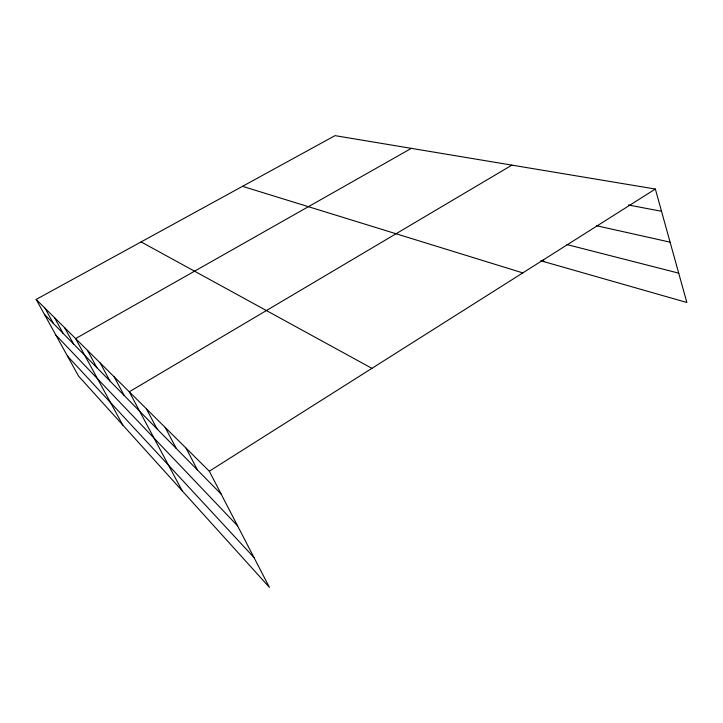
<?xml version="1.0" encoding="UTF-8"?>
<svg xmlns="http://www.w3.org/2000/svg" width="723" height="723" viewBox="0 0 723 723"><rect width="100%" height="100%" fill="white"/><g stroke="black" fill="none" stroke-linecap="round" stroke-linejoin="round"><path stroke-width="1.08" d="M655.345 189.037L335.02 135.635L36.15 299.43L209.318 471.206L655.345 189.037L686.85 302.485L540.759 260.75M511.893 165.124L129.263 391.794L182.214 490.836M411.351 148.36L75.608 338.572L122.793 425.07M628.441 204.989L661.527 211.297M596.611 225.739L670.094 242.16M566.986 244.582L678.707 273.149M242.512 186.335L522.783 272.896M141.093 241.916L371.911 368.341M44.383 314.315L221.175 494.134M55.87 335.083L237.569 525.82M67.492 356.096L253.963 557.505M36.15 299.43L78.581 376.132L269.417 587.365L209.318 471.206M45.007 308.215L53.457 323.543M54.478 317.614L63.172 333.42M64.654 327.709L73.592 344.021M87.429 350.294L96.891 367.718M100.217 362.991L109.968 381.021M114.117 376.773L124.166 395.463M146.353 408.757L157.072 428.938M165.196 427.447L176.276 448.468M186.073 448.152L197.533 470.086M543.307 259.584L544.003 261.681"/></g></svg>
